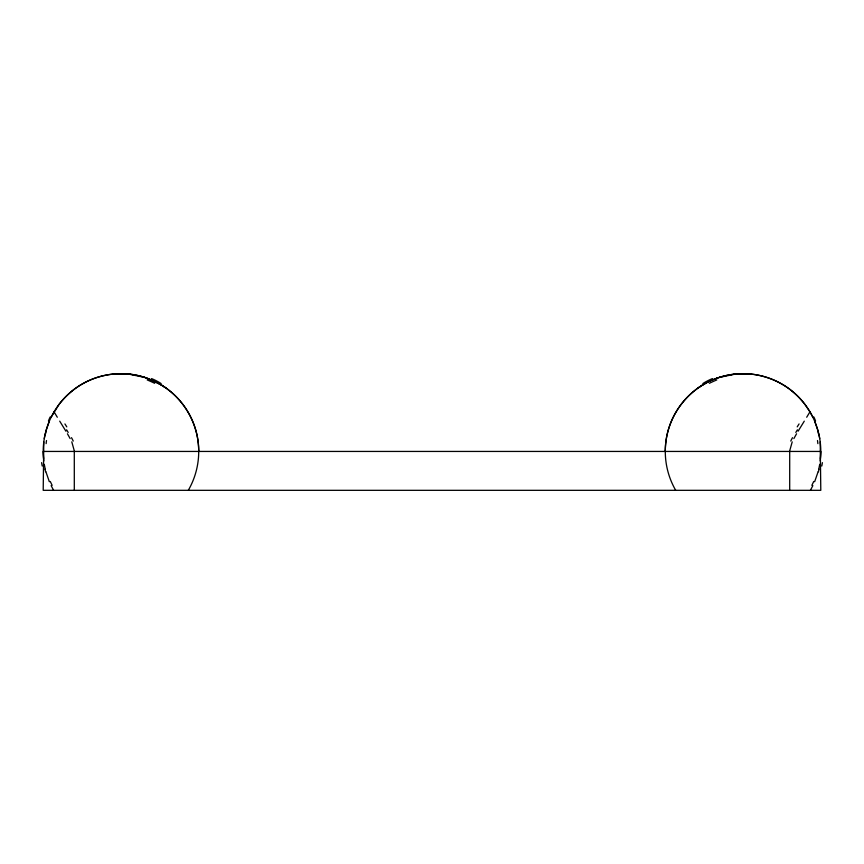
<?xml version="1.0" encoding="UTF-8"?>
<svg xmlns="http://www.w3.org/2000/svg" width="864" height="864" viewBox="0 0 864 864"><rect width="100%" height="100%" fill="white"/><g stroke="black" fill="none" stroke-linecap="round" stroke-linejoin="round"><path stroke-width="1.3" d="M43.794 441.871L43.2 490.32L820.8 490.32L820.206 441.871M820.206 461.009L820.8 451.44L43.2 451.44L43.794 461.009M44.269 438.588L45.23 433.771M819.731 464.292L818.77 469.109M45.878 431.201L49.345 421.146M818.122 471.679L814.655 481.734M792.212 441.871L789.707 450.814L789.696 490.32M51.127 417.247L58.957 404.536A99.328 70.243 90 0 1 71.539 391.478M812.873 485.633L810.378 490.32M793.854 438.588L796.565 433.771M792.461 391.478A99.328 70.243 -90 0 1 805.032 404.546L809.957 411.836L806.695 417.247M798.098 431.201L804.287 421.146M71.518 391.424C91.508 374.684 120.182 369.22 144.936 377.471M697.561 388.368L698.382 387.774M698.555 387.655L702.788 384.901M703.177 384.674C716.591 376.639 732.467 372.816 748.073 373.842M705.208 383.508C685.282 394.502 670.734 414.677 666.598 437.065A56.138 39.701 -90 0 0 665.28 451.44M714.355 379.177L717.876 377.87M719.064 377.471L735.329 374.09M736.571 373.972C756.54 372.19 777.06 378.637 792.482 391.424M115.927 373.842L127.397 373.95M128.671 374.09L144.904 377.471L160.823 384.674M146.124 377.87L149.645 379.177M158.792 383.508L163.825 386.564M161.212 384.901L166.439 388.368M164.095 386.748L165.445 387.655M165.618 387.774C182.045 399.287 193.73 417.334 197.402 437.065A56.138 39.701 -90 0 1 198.72 451.44M59.713 421.146L65.902 431.201M57.305 417.247L54.043 411.836M809.957 411.836L812.873 417.247M67.435 433.771L70.146 438.588M53.622 490.32L51.127 485.633M71.788 441.871L74.293 450.814L74.304 490.32M814.655 421.146L818.122 431.201M49.345 481.734L45.878 471.679M818.77 433.771L819.731 438.588M45.23 469.109L44.269 464.292M43.535 458.59A77.76 77.76 0 0 1 137.603 375.484A77.76 77.76 0 0 1 188.298 490.32M675.702 490.32A77.76 77.76 0 0 1 726.397 375.484A77.76 77.76 0 0 1 820.465 458.59M817.495 440.532A57.11 28.382 -81.9 0 1 817.873 443.632M817.852 431.309A100.408 84.769 -38.7 0 1 818.478 433.879M813.845 416.966A96.703 80.363 8.4 0 1 815.562 420.93M790.765 441.061A57.11 49.054 -76.1 0 1 792.493 437.681M795.809 432.464A100.408 33.631 -63.6 0 1 797.407 429.808M799.07 423.932A96.703 7.83 -56.5 0 1 797.213 426.87M813.683 481.507A96.703 78.635 -13.7 0 1 811.836 485.341M819.04 469.206A100.408 85.266 35.9 0 1 818.37 471.776M822.388 462.64A57.11 32.756 78.1 0 1 821.772 466.074M702.832 383.584A29.192 8.23 -16.1 0 1 712.454 378.572M709.355 383.292A29.192 5.476 -19.8 0 1 716.807 379.933M46.127 443.632A57.11 28.382 81.9 0 1 46.505 440.532M45.522 433.879A100.408 84.769 38.7 0 1 46.148 431.309M48.438 420.93A96.703 80.363 -8.4 0 1 50.155 416.966M71.507 437.681A57.11 49.054 76.1 0 1 73.235 441.061M66.593 429.808A100.408 33.631 63.6 0 1 68.191 432.464M66.787 426.87A96.703 7.83 56.5 0 1 64.93 423.932M52.164 485.341A96.703 78.635 13.7 0 1 50.317 481.507M45.63 471.776A100.408 85.266 -35.9 0 1 44.96 469.206M42.228 466.074A57.11 32.756 -78.1 0 1 41.612 462.64M151.546 378.572A29.192 8.23 16.1 0 1 161.168 383.584M147.182 379.933A29.192 5.476 19.8 0 1 154.645 383.292"/></g></svg>
